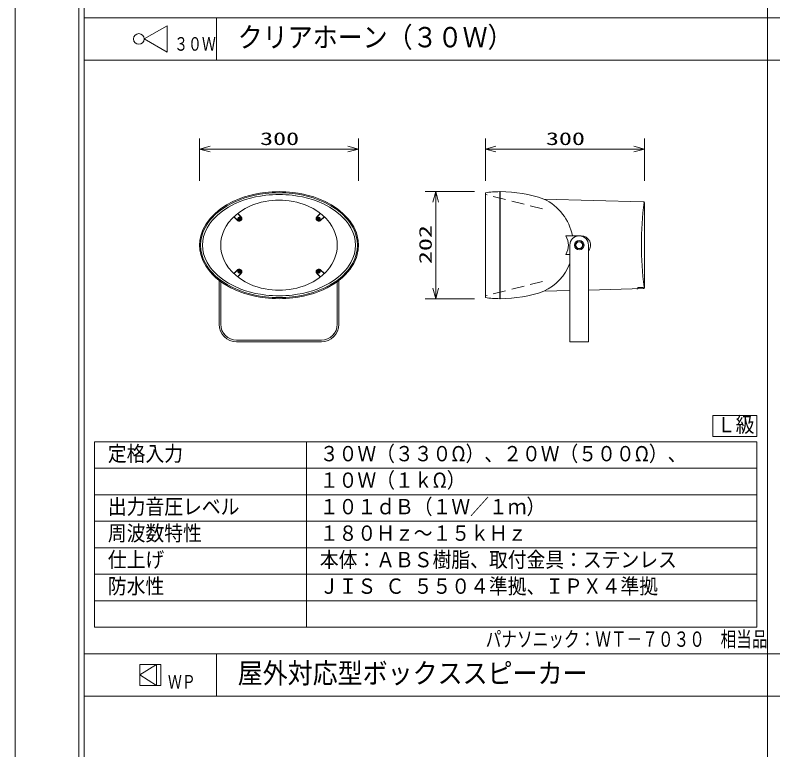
# Model space of a CAD drawing. Units: millimetres, scale not verified. Extents: x -811 to 811, y -280 to 280.
# Drawn here: x 10.6 to 153.6, y -136.6 to 2 of the extents above; entities that cross this region are included whole.
import ezdxf
from ezdxf.enums import TextEntityAlignment as Align

# ---------------------------------------------------------------- set-up
doc = ezdxf.new("R2010")
doc.units = ezdxf.units.MM
doc.header["$LTSCALE"] = 2
doc.linetypes.add('DASHED1', pattern=[1.8, 1.2, -0.6])
for name, color, linetype, lineweight in [('0-0_WAKU', 4, 'Continuous', 9), ('0-1_MOJI1', 7, 'Continuous', 9), ('0-4_HOJO', 134, 'DASHED1', 9), ('0-5_WAKU-M', 7, 'Continuous', 9), ('0-6_(J)SP', 7, 'Continuous', 9), ('0-7_0', 7, 'Continuous', 9), ('0-8_SUNPO', 7, 'Continuous', 9), ('0-9_GAIKEI', 4, 'Continuous', 9)]:
    doc.layers.add(name, color=color, linetype=linetype, lineweight=lineweight)
doc.layers.add('0-3_相当品', color=4, linetype='Continuous')
doc.styles.add('ＭＳ ゴシック', font='')
doc.styles.get('ＭＳ ゴシック').set_extended_font_data('MS Gothic')

# ---------------------------------------------------------------- blocks, each defined once
blk = doc.blocks.new('_OPEN30')
at = {"layer": '0-7_0'}
blk.add_line((0, 0), (-2, 0), dxfattribs=at)
blk.add_lwpolyline([(-2, 0.536), (0, 0), (-2, -0.536)], dxfattribs=at)

msp = doc.modelspace()

# ---------------------------------------------------------------- linework, layer by layer
at = {"layer": '0-0_WAKU', "color": 3}
for p, q in [((25.595, -78.464), (25.595, -113.464)), ((150.595, -78.464), (25.595, -78.464)), ((65.595, -113.464), (65.595, -78.464)), ((150.595, -78.464), (150.595, -113.464)), ((25.595, -113.464), (150.595, -113.464))]:
    msp.add_line(p, q, dxfattribs=at)
at = {"layer": '0-0_WAKU'}
for p, q in [((25.595, -83.464), (150.595, -83.464)), ((25.595, -88.464), (150.595, -88.464)), ((25.595, -93.464), (150.595, -93.464)), ((25.595, -98.464), (150.595, -98.464)), ((25.595, -103.464), (150.595, -103.464)), ((25.595, -108.464), (150.595, -108.464))]:
    msp.add_line(p, q, dxfattribs=at)
at = {"layer": '0-1_MOJI1'}
msp.add_lwpolyline([(142.274, -73.497), (150.595, -73.497), (150.595, -77.464), (142.274, -77.464)], close=True, dxfattribs=at)
at = {"layer": '0-4_HOJO', "linetype": 'Continuous'}
msp.add_lwpolyline([(810.595, 280.007), (10.595, 280.007), (10.595, -279.993), (810.595, -279.993)], close=True, dxfattribs=at)
at = {"layer": '0-5_WAKU-M', "color": 3}
for p, q in [((22.595, 242.536), (22.595, -239.464)), ((23.595, 241.536), (23.595, -238.464))]:
    msp.add_line(p, q, dxfattribs=at)
at = {"layer": '0-5_WAKU-M'}
for p, q in [((152.595, 241.536), (152.595, -238.464)), ((23.595, 1.536), (797.595, 1.536)), ((48.595, 1.536), (48.595, -6.464)), ((23.595, -6.464), (797.595, -6.464)), ((23.595, -118.464), (797.595, -118.464)), ((48.595, -118.464), (48.595, -126.464)), ((23.595, -126.464), (797.595, -126.464))]:
    msp.add_line(p, q, dxfattribs=at)
at = {"layer": '0-6_(J)SP'}
for points in [[(34.93, -2.464), (39.26, 0.036), (39.26, -4.964)], [(34.095, -120.464), (38.095, -120.464), (38.095, -124.464), (34.095, -124.464)], [(34.095, -122.464), (37.295, -124.464), (37.295, -120.464)]]:
    msp.add_lwpolyline(points, close=True, dxfattribs=at)
msp.add_circle((33.93, -2.464), 1, dxfattribs=at)
at = {"layer": '0-8_SUNPO'}
for p, q in [((45.396, -29.24), (45.396, -21.24)), ((75.396, -29.24), (75.396, -21.24)), ((99.343, -29.24), (99.343, -21.24)), ((129.343, -29.24), (129.343, -21.24)), ((47.396, -23.24), (73.396, -23.24)), ((101.343, -23.24), (127.343, -23.24)), ((97.297, -31.273), (87.985, -31.273)), ((89.985, -33.273), (89.985, -49.473)), ((97.297, -51.473), (87.985, -51.473))]:
    msp.add_line(p, q, dxfattribs=at)
at = {"layer": '0-9_GAIKEI', "color": 7}
for p, q in [((102.143, -31.273), (102.043, -31.273)), ((102.043, -31.273), (102.043, -51.473)), ((102.143, -31.273), (102.143, -51.473)), ((99.343, -31.473), (99.343, -51.273)), ((129.148, -33.168), (110.393, -32.673)), ((129.343, -49.38), (129.343, -33.368)), ((117.443, -39.623), (114.527, -39.623)), ((115.293, -49.944), (115.293, -41.373)), ((118.793, -49.852), (118.793, -41.373)), ((115.293, -43.123), (114.527, -43.123)), ((49.096, -56.303), (49.096, -48.018)), ((49.396, -56.303), (49.396, -48.242)), ((71.396, -56.303), (71.396, -48.242)), ((71.696, -56.303), (71.696, -48.018)), ((115.293, -49.944), (110.393, -50.073)), ((115.293, -49.944), (115.293, -59.623)), ((129.148, -49.58), (118.776, -49.853)), ((118.793, -49.852), (118.793, -59.623)), ((102.143, -51.473), (102.043, -51.473)), ((60.396, -59.303), (52.396, -59.303)), ((60.396, -59.603), (52.396, -59.603)), ((60.396, -59.303), (68.396, -59.303)), ((60.396, -59.603), (68.396, -59.603)), ((118.793, -59.623), (115.293, -59.623))]:
    msp.add_line(p, q, dxfattribs=at)
at = {"layer": '0-9_GAIKEI', "linetype": 'DASHED1'}
for p, q in [((110.132, -34.537), (99.343, -31.823)), ((110.132, -48.209), (99.343, -50.923))]:
    msp.add_line(p, q, dxfattribs=at)
at = {"layer": '0-9_GAIKEI'}
for p, q in [((53.25, -36.019), (52.604, -35.374)), ((53.208, -36.122), (52.606, -35.376)), ((67.543, -36.019), (68.188, -35.374)), ((67.613, -36.09), (68.186, -35.376)), ((52.543, -36.727), (51.844, -36.028)), ((52.613, -36.656), (51.845, -36.029)), ((52.716, -36.338), (52.761, -36.338)), ((52.716, -36.408), (52.716, -36.338)), ((52.716, -36.408), (52.761, -36.408)), ((52.861, -36.193), (52.931, -36.193)), ((52.861, -36.238), (52.861, -36.193)), ((52.861, -36.553), (52.861, -36.508)), ((52.931, -36.238), (52.931, -36.193)), ((53.031, -36.338), (53.076, -36.338)), ((67.761, -36.338), (67.716, -36.338)), ((67.861, -36.238), (67.861, -36.193)), ((67.931, -36.193), (67.861, -36.193)), ((67.931, -36.238), (67.931, -36.193)), ((67.931, -36.553), (67.931, -36.508)), ((68.076, -36.338), (68.031, -36.338)), ((68.076, -36.408), (68.031, -36.408)), ((68.076, -36.408), (68.076, -36.338)), ((68.179, -36.656), (68.947, -36.029)), ((68.25, -36.727), (68.949, -36.028)), ((116.667, -40.723), (116.292, -41.373)), ((116.292, -41.373), (116.667, -42.023)), ((117.418, -40.723), (116.667, -40.723)), ((117.793, -41.373), (117.418, -40.723)), ((117.418, -42.023), (117.793, -41.373)), ((117.418, -42.023), (116.667, -42.023)), ((52.543, -46.019), (51.844, -46.718)), ((51.845, -46.717), (52.613, -46.09)), ((53.25, -46.727), (52.604, -47.372)), ((53.179, -46.656), (52.606, -47.37)), ((52.716, -46.338), (52.716, -46.408)), ((52.716, -46.338), (52.761, -46.338)), ((52.716, -46.408), (52.761, -46.408)), ((52.861, -46.193), (52.861, -46.238)), ((52.861, -46.193), (52.931, -46.193)), ((52.861, -46.508), (52.861, -46.553)), ((52.861, -46.553), (52.931, -46.553)), ((52.931, -46.193), (52.931, -46.238)), ((52.931, -46.508), (52.931, -46.553)), ((53.031, -46.408), (53.076, -46.408)), ((67.543, -46.727), (68.188, -47.372)), ((67.613, -46.656), (68.186, -47.37)), ((67.761, -46.408), (67.716, -46.408)), ((67.861, -46.508), (67.861, -46.553)), ((67.931, -46.553), (67.861, -46.553)), ((67.931, -46.193), (67.931, -46.238)), ((67.931, -46.508), (67.931, -46.553)), ((68.076, -46.338), (68.031, -46.338)), ((68.076, -46.408), (68.031, -46.408)), ((68.076, -46.338), (68.076, -46.408)), ((68.179, -46.09), (68.947, -46.717)), ((68.25, -46.019), (68.949, -46.718)), ((129.148, -49.355), (128.142, -49.383))]:
    msp.add_line(p, q, dxfattribs=at)
at = {"layer": '0-9_GAIKEI', "color": 7}
for points in [[(64.989, -31.756), (63.999, -31.568), (63.001, -31.426), (62.352, -31.359), (61.701, -31.311), (61.049, -31.283), (60.396, -31.273), (59.743, -31.283), (59.091, -31.311), (58.44, -31.359), (57.791, -31.426), (56.794, -31.568), (55.803, -31.756), (54.823, -31.994), (53.853, -32.283), (52.896, -32.626), (51.665, -33.16), (50.479, -33.794), (49.361, -34.53), (48.329, -35.371), (47.406, -36.323), (47, -36.829), (46.631, -37.361), (46.301, -37.919), (46.031, -38.467), (45.804, -39.035), (45.624, -39.619), (45.454, -40.489), (45.396, -41.373), (45.454, -42.257), (45.624, -43.127), (45.804, -43.711), (46.031, -44.279), (46.301, -44.827), (46.631, -45.385), (47, -45.917), (47.406, -46.423), (47.931, -46.992), (48.496, -47.524), (49.096, -48.018)], [(75.396, -41.373), (75.338, -40.489), (75.168, -39.619), (74.989, -39.035), (74.762, -38.467), (74.492, -37.919), (74.162, -37.361), (73.792, -36.829), (73.387, -36.323), (72.463, -35.371), (71.432, -34.53), (70.313, -33.794), (69.127, -33.16), (67.896, -32.626), (66.939, -32.283), (65.97, -31.994), (64.989, -31.756)], [(49.096, -48.018), (49.801, -48.525), (50.539, -48.987), (51.305, -49.407), (52.092, -49.784), (52.896, -50.12), (53.853, -50.463), (54.823, -50.752), (55.803, -50.99), (56.794, -51.178), (57.791, -51.32), (58.44, -51.387), (59.091, -51.435), (59.743, -51.463), (60.396, -51.473), (61.049, -51.463), (61.701, -51.435), (62.352, -51.387), (63.001, -51.32), (63.999, -51.178), (64.989, -50.99), (65.97, -50.752), (66.939, -50.463), (67.896, -50.12), (68.7, -49.784), (69.488, -49.407), (70.253, -48.987), (70.991, -48.525), (71.696, -48.018), (72.297, -47.524), (72.862, -46.992), (73.387, -46.423), (73.792, -45.917), (74.162, -45.385), (74.492, -44.827), (74.762, -44.279), (74.989, -43.711), (75.168, -43.127), (75.338, -42.257), (75.396, -41.373)]]:
    msp.add_lwpolyline(points, dxfattribs=at)
at = {"layer": '0-9_GAIKEI'}
for points in [[(67.796, -32.799), (66.852, -32.463), (65.895, -32.18), (64.927, -31.947), (63.95, -31.762), (62.966, -31.623), (62.326, -31.558), (61.684, -31.511), (61.04, -31.482), (60.396, -31.473), (59.752, -31.482), (59.109, -31.511), (58.467, -31.558), (57.826, -31.623), (56.842, -31.762), (55.865, -31.947), (54.897, -32.18), (53.941, -32.463), (52.996, -32.799), (51.782, -33.322), (50.613, -33.942), (49.509, -34.663), (48.491, -35.489), (47.579, -36.423), (47.179, -36.919), (46.814, -37.44), (46.489, -37.987), (46.105, -38.8), (45.821, -39.654), (45.653, -40.506), (45.596, -41.373), (45.653, -42.24), (45.821, -43.092), (46.105, -43.946), (46.489, -44.759), (46.814, -45.306), (47.179, -45.827), (47.579, -46.323), (48.491, -47.257), (49.509, -48.083)], [(65.764, -32.505), (64.819, -32.28), (63.866, -32.102), (62.905, -31.968), (62.28, -31.905), (61.653, -31.859), (61.025, -31.832), (60.396, -31.823), (59.767, -31.832), (59.139, -31.859), (58.512, -31.905), (57.887, -31.968), (56.926, -32.102), (55.973, -32.28), (55.028, -32.505), (54.094, -32.778), (53.171, -33.102), (51.988, -33.606), (50.848, -34.203), (49.77, -34.898), (48.775, -35.695), (47.882, -36.598), (47.492, -37.076), (47.136, -37.579), (46.818, -38.107), (46.443, -38.891), (46.166, -39.715), (46.002, -40.537), (45.946, -41.373), (46.002, -42.209), (46.166, -43.031), (46.443, -43.855), (46.818, -44.639), (47.136, -45.167), (47.492, -45.67), (47.882, -46.148), (48.775, -47.051), (49.77, -47.848), (50.848, -48.543), (51.988, -49.14)], [(61.672, -32.931), (61.035, -32.887), (60.396, -32.873), (59.758, -32.887), (59.121, -32.931), (58.486, -33.002), (57.749, -33.122), (57.02, -33.282), (56.3, -33.482), (55.591, -33.725), (54.896, -34.012), (53.975, -34.474), (53.096, -35.018), (52.277, -35.642), (51.529, -36.344), (50.87, -37.123), (50.431, -37.774), (50.06, -38.466), (49.773, -39.168), (49.563, -39.897), (49.438, -40.63), (49.396, -41.373), (49.438, -42.116), (49.563, -42.849), (49.773, -43.578), (50.06, -44.28), (50.431, -44.972), (50.87, -45.623), (51.529, -46.402), (52.277, -47.104), (53.096, -47.728), (53.975, -48.272), (54.896, -48.734), (55.591, -49.021), (56.3, -49.264), (57.02, -49.464), (57.749, -49.624), (58.486, -49.744), (59.121, -49.815), (59.758, -49.859)], [(72.018, -35.695), (71.022, -34.898), (69.945, -34.203), (68.804, -33.606), (67.621, -33.102), (66.698, -32.778), (65.764, -32.505)], [(73.613, -36.919), (73.213, -36.423), (72.301, -35.489), (71.283, -34.663), (70.179, -33.942), (69.01, -33.322), (67.796, -32.799)], [(59.758, -49.859), (60.396, -49.873), (61.035, -49.859), (61.672, -49.815), (62.306, -49.744), (63.043, -49.624), (63.772, -49.464), (64.492, -49.264), (65.201, -49.021), (65.896, -48.734), (66.818, -48.272), (67.696, -47.728), (68.516, -47.104), (69.263, -46.402), (69.922, -45.623), (70.362, -44.972), (70.733, -44.28), (71.019, -43.578), (71.229, -42.849), (71.354, -42.116), (71.396, -41.373), (71.354, -40.63), (71.229, -39.897), (71.019, -39.168), (70.733, -38.466), (70.362, -37.774), (69.922, -37.123), (69.263, -36.344), (68.516, -35.642), (67.696, -35.018), (66.818, -34.474), (65.896, -34.012), (65.201, -33.725), (64.492, -33.482), (63.772, -33.282), (63.043, -33.122), (62.306, -33.002), (61.672, -32.931)], [(51.988, -49.14), (53.171, -49.644), (54.094, -49.968), (55.028, -50.241), (55.973, -50.466), (56.926, -50.644), (57.887, -50.778), (58.512, -50.841), (59.139, -50.887), (59.767, -50.914), (60.396, -50.923), (61.025, -50.914), (61.653, -50.887), (62.28, -50.841), (62.905, -50.778), (63.866, -50.644), (64.819, -50.466), (65.764, -50.241), (66.698, -49.968), (67.621, -49.644), (68.804, -49.14), (69.945, -48.543), (71.022, -47.848), (72.018, -47.051), (72.91, -46.148), (73.3, -45.67), (73.656, -45.167), (73.975, -44.639), (74.35, -43.855), (74.627, -43.031), (74.79, -42.209), (74.846, -41.373), (74.79, -40.537), (74.627, -39.715), (74.35, -38.891), (73.975, -38.107), (73.656, -37.579), (73.3, -37.076), (72.91, -36.598), (72.018, -35.695)], [(49.509, -48.083), (50.613, -48.804), (51.782, -49.424), (52.996, -49.947), (53.941, -50.283), (54.897, -50.566), (55.865, -50.799), (56.842, -50.984), (57.826, -51.123), (58.467, -51.188), (59.109, -51.235), (59.752, -51.264), (60.396, -51.273), (61.04, -51.264), (61.684, -51.235), (62.326, -51.188), (62.966, -51.123), (63.95, -50.984), (64.927, -50.799), (65.895, -50.566), (66.852, -50.283), (67.796, -49.947), (69.01, -49.424), (70.179, -48.804), (71.283, -48.083), (72.301, -47.257), (73.213, -46.323), (73.613, -45.827), (73.978, -45.306), (74.304, -44.759), (74.688, -43.946), (74.971, -43.092), (75.139, -42.24), (75.196, -41.373), (75.139, -40.506), (74.971, -39.654), (74.688, -38.8), (74.304, -37.987), (73.978, -37.44), (73.613, -36.919)], [(52.861, -36.553), (52.931, -36.553), (52.931, -36.508)], [(53.031, -36.408), (53.076, -36.408), (53.076, -36.338)], [(67.761, -36.408), (67.716, -36.408), (67.716, -36.338)], [(67.931, -36.553), (67.861, -36.553), (67.861, -36.508)], [(53.031, -46.338), (53.076, -46.338), (53.076, -46.408)], [(67.761, -46.338), (67.716, -46.338), (67.716, -46.408)], [(67.931, -46.193), (67.861, -46.193), (67.861, -46.238)]]:
    msp.add_lwpolyline(points, dxfattribs=at)
for centre, radius in [((52.896, -36.373), 0.275), ((67.896, -36.373), 0.275), ((117.052, -41.373), 0.909), ((117.043, -41.373), 0.65), ((52.896, -46.373), 0.275), ((67.896, -46.373), 0.275)]:
    msp.add_circle(centre, radius, dxfattribs=at)
at = {"layer": '0-9_GAIKEI', "color": 7}
for centre, radius, start, end in [((102.759, -59.264), 28, 91.46527, 97.00752), ((102.144, -56.273), 25, 70.73454, 90.00313), ((106.303, -41.373), 9.613, 10.48865, 64.8236), ((129.143, -33.368), 0.2, 0, 88.40443), ((111.563, -41.373), 3.443, 329.44708, 30.55292), ((117.043, -41.373), 1.75, 0, 180), ((117.443, -41.373), 1.75, 320.48235, 90), ((106.303, -41.373), 9.613, 295.1764, 339.24763), ((129.143, -49.38), 0.2, 271.50504, 0), ((102.759, -23.482), 28, 262.99248, 268.53473), ((102.144, -26.473), 25, 269.99688, 289.26547), ((52.396, -56.303), 3.3, 180, 270), ((52.396, -56.303), 3, 180, 270), ((68.396, -56.303), 3.3, 270, 0), ((68.396, -56.303), 3, 270, 0)]:
    msp.add_arc(centre, radius, start, end, dxfattribs=at)
at = {"layer": '0-9_GAIKEI'}
for centre, radius, start, end in [((188.411, -41.374), 59.635, 172.20821, 187.61471), ((52.896, -36.373), 0.5, 224.99999, 45), ((52.896, -36.373), 0.4, 224.99999, 45), ((52.761, -36.238), 0.1, 270, 0), ((52.761, -36.508), 0.1, 0, 90), ((53.031, -36.238), 0.1, 180, 270), ((53.031, -36.508), 0.1, 90, 180), ((67.896, -36.373), 0.5, 135, 315.00001), ((67.896, -36.373), 0.4, 135, 315.00001), ((67.761, -36.238), 0.1, 270, 0), ((67.761, -36.508), 0.1, 0, 90), ((68.031, -36.238), 0.1, 180, 270), ((68.031, -36.508), 0.1, 90, 180), ((52.896, -46.373), 0.5, 315, 135.00001), ((52.896, -46.373), 0.4, 315, 135.00001), ((52.761, -46.238), 0.1, 270, 0), ((52.761, -46.508), 0.1, 0, 90), ((53.031, -46.238), 0.1, 180, 270), ((53.031, -46.508), 0.1, 90, 180), ((67.896, -46.373), 0.5, 44.99999, 225), ((67.896, -46.373), 0.4, 44.99999, 225), ((67.761, -46.238), 0.1, 270, 0), ((67.761, -46.508), 0.1, 0, 90), ((68.031, -46.238), 0.1, 180, 270), ((68.031, -46.508), 0.1, 90, 180), ((127.943, -49.412), 0.2, 271.56751, 8.13134), ((129.143, -49.155), 0.2, 271.59557, 0)]:
    msp.add_arc(centre, radius, start, end, dxfattribs=at)

# ---------------------------------------------------------------- block references
at = {"layer": '0-8_SUNPO'}
for p, rotation in [((45.396, -23.24), 180), ((99.343, -23.24), 180), ((89.985, -31.273), 90), ((89.985, -51.473), 270)]:
    msp.add_blockref('_OPEN30', p, dxfattribs=dict(at, rotation=rotation))
for p in [(75.396, -23.24), (129.343, -23.24)]:
    msp.add_blockref('_OPEN30', p, dxfattribs=at)

# ---------------------------------------------------------------- texts
at = {"layer": '0-1_MOJI1', "style": 'ＭＳ ゴシック', "width": 0.9}
for s, height, p in [('クリアホーン（３０Ｗ）', 3.842, (52.595, -5.204)), ('Ｌ級', 2.889, (143.035, -77.535)), ('定格入力', 2.889, (28.095, -83.019)), ('３０Ｗ（３３０Ω）、２０Ｗ（５００Ω）、', 2.889, (68.095, -83.019)), ('１０Ｗ（１ｋΩ）', 2.889, (68.095, -88.019)), ('出力音圧レベル', 2.889, (28.095, -93.019)), ('１０１ｄＢ（１Ｗ／１ｍ）', 2.889, (68.095, -93.019)), ('周波数特性', 2.889, (28.095, -98.019)), ('１８０Ｈｚ～１５ｋＨｚ', 2.889, (68.095, -98.019)), ('仕上げ', 2.889, (28.095, -103.019)), ('本体：ＡＢＳ樹脂、取付金具：ステンレス', 2.889, (68.095, -103.019)), ('防水性', 2.889, (28.095, -108.019)), ('ＪＩＳ Ｃ ５５０４準拠、ＩＰＸ４準拠', 2.889, (68.095, -108.019)), ('屋外対応型ボックススピーカー', 3.842, (52.595, -125.204))]:
    msp.add_text(s, height=height, dxfattribs=at).set_placement(p, align=Align.BOTTOM_LEFT)
at = {"layer": '0-3_相当品', "style": 'ＭＳ ゴシック', "width": 0.75}
msp.add_text('パナソニック：ＷＴ－７０３０\u3000相当品', height=2.889, dxfattribs=at).set_placement((99.395, -118.019), align=Align.BOTTOM_LEFT)
at = {"layer": '0-6_(J)SP', "style": 'ＭＳ ゴシック', "width": 0.75}
for s, p in [('３０Ｗ', (40.594, -5.457)), ('ＷＰ', (39.428, -125.798))]:
    msp.add_text(s, height=2.566, dxfattribs=at).set_placement(p, align=Align.BOTTOM_LEFT)
at = {"layer": '0-8_SUNPO', "style": 'ＭＳ ゴシック', "width": 1.5}
for p in [(56.825, -23.202), (110.771, -23.202)]:
    msp.add_text('300', height=2.405, dxfattribs=at).set_placement(p, align=Align.BOTTOM_LEFT)
msp.add_text('202', height=2.405, rotation=90, dxfattribs=at).set_placement((89.948, -44.944), align=Align.BOTTOM_LEFT)

doc.saveas('drawing.dxf')
